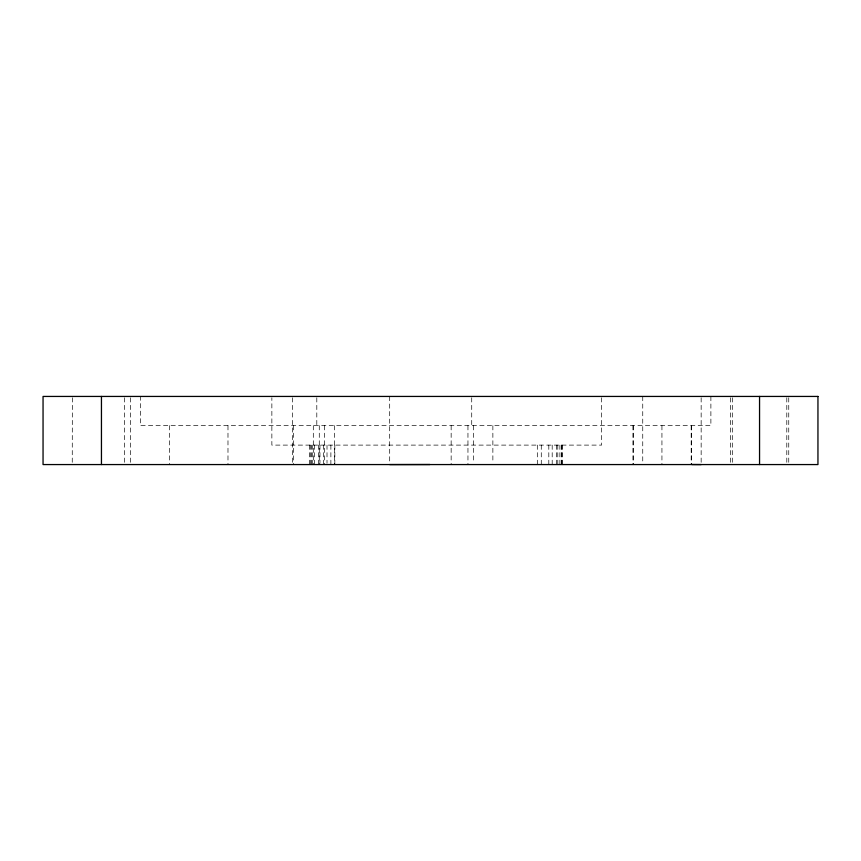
<?xml version="1.0" encoding="UTF-8"?>
<svg xmlns="http://www.w3.org/2000/svg" width="861" height="861" viewBox="0 0 861 861"><rect width="100%" height="100%" fill="white"/><g stroke="black" fill="none" stroke-linecap="round" stroke-linejoin="round"><path stroke-width="0.65" stroke-dasharray="4.3 3.23" d="M788.751 397.771L788.751 464.563M786.793 397.771L786.793 464.563M732.313 397.771L732.313 464.563M730.354 397.771L730.354 464.563M710.885 396.437L710.885 425.635L140.386 425.635L140.386 396.437M701.155 397.771L701.155 463.229M691.383 425.635L691.415 464.563M691.189 425.635L691.189 464.563M661.937 425.635L661.937 464.563M642.747 396.437L642.747 462.874M633.244 425.635L633.244 464.563M633.018 425.635L633.018 464.563M601.581 397.76L601.581 445.105L271.861 445.105L271.861 397.76M562.653 445.105L562.653 464.563M561.846 445.105L561.846 464.563M561.404 445.105L561.404 464.563M559.887 445.105L559.887 464.563M557.799 445.105L557.799 464.563M556.518 445.105L556.518 464.563M552.192 445.105L552.192 464.563M548.812 445.105L548.812 464.563M541.278 445.105L541.278 464.563M537.318 445.105L537.318 464.563M492.869 425.635L492.869 463.229M473.356 425.635L473.356 463.229M471.72 397.76L471.72 425.635M467.953 425.635L467.953 464.563M451.153 425.635L451.153 464.563M389.689 396.437L389.689 463.229M334.832 445.105L334.832 464.563M334.348 425.635L334.348 464.563M330.882 445.105L330.882 464.563M327.008 445.105L327.008 463.272M324.619 425.635L324.619 464.563M323.349 445.105L323.349 464.563M319.958 445.105L319.958 463.272M319.28 425.635L319.28 464.563M318.441 445.105L318.441 464.563M316.805 397.76L316.805 425.635M314.351 445.105L314.351 464.563M313.307 425.635L313.307 464.563M312.274 445.105L312.274 464.563M311.51 445.105L311.51 464.563M310.304 445.105L310.304 464.563M309.529 445.105L309.529 464.563M293.429 425.635L293.429 464.563M292.353 397.771L292.353 463.229M227.982 425.635L227.982 464.563M169.585 425.635L169.585 464.563M130.56 397.771L130.646 464.563M124.619 397.771L124.619 464.563M72.346 397.771L72.249 464.563"/><path stroke-width="1.29" d="M389.689 464.563L429.854 464.51M691.857 464.51L701.155 464.563M759.553 396.437L759.553 464.563M101.447 396.437L101.447 464.563M817.95 396.437L43.05 396.437L43.05 464.563L817.95 464.563L817.95 396.437"/></g></svg>
